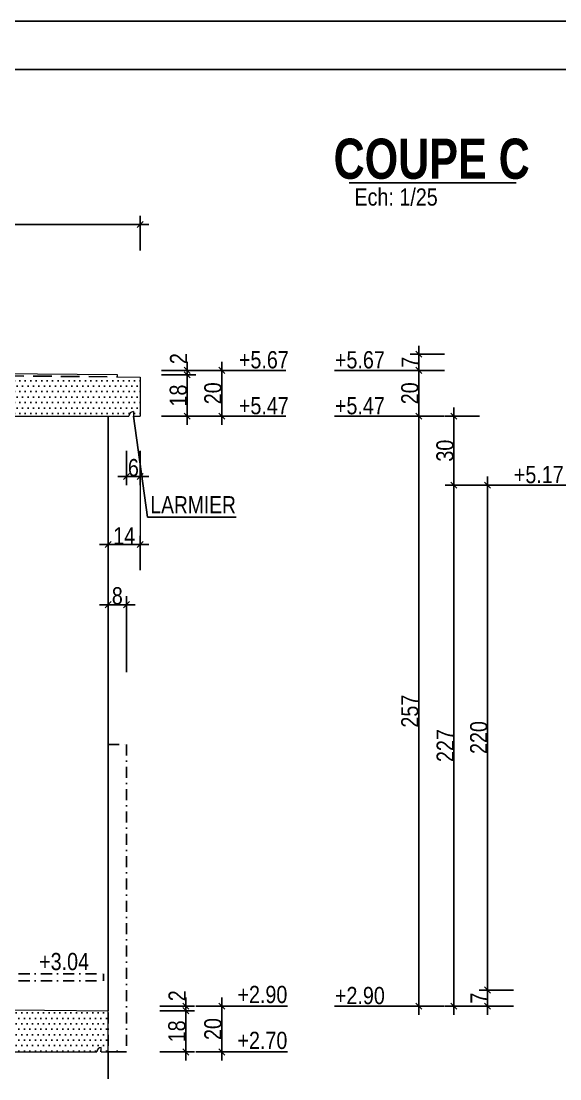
# Model space of a CAD drawing. Header units: centimetres. Extents: x -31 to 9059, y 2319 to 6519.
# Drawn here: x 5771 to 6241, y 5597 to 6519 of the extents above; entities that cross this region are included whole.
import ezdxf
from ezdxf.enums import TextEntityAlignment as Align

# ---------------------------------------------------------------- set-up
doc = ezdxf.new("R2010")
doc.units = ezdxf.units.CM
doc.header["$LTSCALE"] = 12.7
doc.header["$PDMODE"] = 1
doc.header["$PDSIZE"] = -2
doc.linetypes.add('CACHEX2', pattern=[19.05, 12.7, -6.35])
doc.linetypes.add('TIRETPTX2', pattern=[50.8, 25.4, -12.7, 0, -12.7])
for name, color, linetype in [('01_cote_gen', 4, 'Continuous'), ('01_linteaux', 2, 'Continuous'), ('01_murs_sup', 2, 'CACHEX2'), ('01_texte', 230, 'Continuous'), ('AA_COTES', 2, 'Continuous')]:
    doc.layers.add(name, color=color, linetype=linetype)
doc.layers.add('01_murs_coup', color=5, linetype='Continuous', lineweight=60)
doc.styles.add('ARIAL NA', font='ARIALN.TTF')
doc.styles.add('impact', font='impact.ttf')
doc.styles.add('MATTE_TXT', font='arial.ttf')
doc.styles.add('STYLE2', font='ARIALN.TTF')
doc.dimstyles.new('JB25', dxfattribs={"dimscale": 0.1, "dimtxt": 150, "dimasz": 15, "dimexe": 0.1, "dimexo": 0.1, "dimgap": 0.09, "dimtad": 1, "dimdec": 1, "dimlfac": 0.5, "dimdsep": 46, "dimtxsty": 'STYLE2', "dimblk1": 'BOND_G', "dimblk2": 'BOND_D', "dimsah": 1, "dimcen": 1.5, "dimdle": 0.01, "dimse1": 1, "dimse2": 1, "dimclrd": 4, "dimclre": 2, "dimclrt": 6, "dimazin": 2, "dimtfac": 2.333333, "dimtdec": 1, "dimtix": 1, "dimtmove": 2, "dimatfit": 3, "dimldrblk": 'BOND_G', "dimfxl": 1, "dimtolj": 1, "dimtzin": 0, "dimarcsym": 0})

# ---------------------------------------------------------------- blocks, each defined once
blk = doc.blocks.new('BOND_G')
at = {"layer": 'AA_COTES', "color": 0}
for p, q in [((0, -5), (0, 15)), ((5, 0), (-5, 0)), ((1.77, 1.77), (-1.77, -1.77))]:
    blk.add_line(p, q, dxfattribs=at)
blk = doc.blocks.new('BOND_D')
at = {"layer": 'AA_COTES', "color": 0}
for p, q in [((5, 0), (-5, 0)), ((-1.77, -1.77), (1.77, 1.77)), ((0, 5), (0, -15))]:
    blk.add_line(p, q, dxfattribs=at)
blk = doc.blocks.new('*D1431')
at = {"layer": '01_cote_gen', "color": 4, "lineweight": -2, "transparency": 16777216}
blk.add_line((6177.58, 5662.09), (6177.58, 5673.09), dxfattribs=at)
at = {"layer": 'Defpoints', "color": 0, "transparency": 16777216}
for p in [(6177.58, 5674.59), (6271.12, 5674.59), (6283.73, 5660.59)]:
    blk.add_point(p, dxfattribs=at)
at = {"layer": '01_cote_gen', "color": 4, "lineweight": -2, "transparency": 16777216, "xscale": 1.5, "yscale": 1.5, "zscale": 1.5}
for name, p, rotation in [('BOND_D', (6177.58, 5674.59), 90), ('BOND_G', (6177.58, 5660.59), 270)]:
    blk.add_blockref(name, p, dxfattribs=dict(at, rotation=rotation))
at = {"layer": '01_cote_gen', "color": 6, "transparency": 16777216, "insert": (6170.07, 5667.59), "char_height": 15, "attachment_point": 5, "rotation": 90, "style": 'STYLE2'}
blk.add_mtext('\\A1;7', dxfattribs=at)
blk = doc.blocks.new('*D1432')
at = {"layer": '01_cote_gen', "color": 4, "lineweight": -2, "transparency": 16777216}
blk.add_line((6177.58, 5676.09), (6177.58, 6113.09), dxfattribs=at)
at = {"layer": 'Defpoints', "color": 0, "transparency": 16777216}
for p in [(6177.58, 6114.59), (6344.03, 6114.59), (6283.1, 5674.59)]:
    blk.add_point(p, dxfattribs=at)
at = {"layer": '01_cote_gen', "color": 4, "lineweight": -2, "transparency": 16777216, "xscale": 1.5, "yscale": 1.5, "zscale": 1.5}
for name, p, rotation in [('BOND_D', (6177.58, 6114.59), 90), ('BOND_G', (6177.58, 5674.59), 270)]:
    blk.add_blockref(name, p, dxfattribs=dict(at, rotation=rotation))
at = {"layer": '01_cote_gen', "color": 6, "transparency": 16777216, "insert": (6169.92, 5894.59), "char_height": 15, "attachment_point": 5, "rotation": 90, "style": 'STYLE2'}
blk.add_mtext('\\A1;220', dxfattribs=at)
blk = doc.blocks.new('*D1424')
at = {"layer": '01_cote_gen', "color": 4, "lineweight": -2, "transparency": 16777216}
blk.add_line((6148.12, 5662.09), (6148.12, 6113.09), dxfattribs=at)
at = {"layer": 'Defpoints', "color": 0, "transparency": 16777216}
for p in [(6148.12, 6114.59), (6200.08, 6114.59), (6200.08, 5660.59)]:
    blk.add_point(p, dxfattribs=at)
at = {"layer": '01_cote_gen', "color": 4, "lineweight": -2, "transparency": 16777216, "xscale": 1.5, "yscale": 1.5, "zscale": 1.5}
for name, p, rotation in [('BOND_D', (6148.12, 6114.59), 90), ('BOND_G', (6148.12, 5660.59), 270)]:
    blk.add_blockref(name, p, dxfattribs=dict(at, rotation=rotation))
at = {"layer": '01_cote_gen', "color": 6, "transparency": 16777216, "insert": (6140.58, 5887.59), "char_height": 15, "attachment_point": 5, "rotation": 90, "style": 'STYLE2'}
blk.add_mtext('\\A1;227', dxfattribs=at)
blk = doc.blocks.new('*D1433')
at = {"layer": '01_cote_gen', "color": 4, "lineweight": -2, "transparency": 16777216}
blk.add_line((6148.12, 6116.09), (6148.12, 6173.09), dxfattribs=at)
at = {"layer": 'Defpoints', "color": 0, "transparency": 16777216}
for p in [(6148.12, 6174.59), (6285.1, 6174.59), (6200.08, 6114.59)]:
    blk.add_point(p, dxfattribs=at)
at = {"layer": '01_cote_gen', "color": 4, "lineweight": -2, "transparency": 16777216, "xscale": 1.5, "yscale": 1.5, "zscale": 1.5}
for name, p, rotation in [('BOND_D', (6148.12, 6174.59), 90), ('BOND_G', (6148.12, 6114.59), 270)]:
    blk.add_blockref(name, p, dxfattribs=dict(at, rotation=rotation))
at = {"layer": '01_cote_gen', "color": 6, "transparency": 16777216, "insert": (6140.46, 6144.59), "char_height": 15, "attachment_point": 5, "rotation": 90, "style": 'STYLE2'}
blk.add_mtext('\\A1;30', dxfattribs=at)
blk = doc.blocks.new('*D1425')
at = {"layer": '01_cote_gen', "color": 4, "lineweight": -2, "transparency": 16777216}
blk.add_line((6117.53, 6176.09), (6117.53, 6213.09), dxfattribs=at)
at = {"layer": 'Defpoints', "color": 0, "transparency": 16777216}
for p in [(6117.53, 6214.59), (6238.98, 6214.59), (6238.98, 6174.59)]:
    blk.add_point(p, dxfattribs=at)
at = {"layer": '01_cote_gen', "color": 4, "lineweight": -2, "transparency": 16777216, "xscale": 1.5, "yscale": 1.5, "zscale": 1.5}
for name, p, rotation in [('BOND_D', (6117.53, 6214.59), 90), ('BOND_G', (6117.53, 6174.59), 270)]:
    blk.add_blockref(name, p, dxfattribs=dict(at, rotation=rotation))
at = {"layer": '01_cote_gen', "color": 6, "transparency": 16777216, "insert": (6109.86, 6194.59), "char_height": 15, "attachment_point": 5, "rotation": 90, "style": 'STYLE2'}
blk.add_mtext('\\A1;20', dxfattribs=at)
blk = doc.blocks.new('*D1426')
at = {"layer": '01_cote_gen', "color": 4, "lineweight": -2, "transparency": 16777216}
blk.add_line((6117.53, 5662.09), (6117.53, 6173.09), dxfattribs=at)
at = {"layer": 'Defpoints', "color": 0, "transparency": 16777216}
for p in [(6117.53, 6174.59), (6170.62, 6174.59), (6200.08, 5660.59)]:
    blk.add_point(p, dxfattribs=at)
at = {"layer": '01_cote_gen', "color": 4, "lineweight": -2, "transparency": 16777216, "xscale": 1.5, "yscale": 1.5, "zscale": 1.5}
for name, p, rotation in [('BOND_D', (6117.53, 6174.59), 90), ('BOND_G', (6117.53, 5660.59), 270)]:
    blk.add_blockref(name, p, dxfattribs=dict(at, rotation=rotation))
at = {"layer": '01_cote_gen', "color": 6, "transparency": 16777216, "insert": (6109.86, 5917.59), "char_height": 15, "attachment_point": 5, "rotation": 90, "style": 'STYLE2'}
blk.add_mtext('\\A1;257', dxfattribs=at)
blk = doc.blocks.new('*D1434')
at = {"layer": '01_cote_gen', "color": 4, "lineweight": -2, "transparency": 16777216}
blk.add_line((6117.53, 6216.09), (6117.53, 6227.09), dxfattribs=at)
at = {"layer": 'Defpoints', "color": 0, "transparency": 16777216}
for p in [(6117.53, 6228.59), (6276.55, 6228.59), (6276.55, 6214.59)]:
    blk.add_point(p, dxfattribs=at)
at = {"layer": '01_cote_gen', "color": 4, "lineweight": -2, "transparency": 16777216, "xscale": 1.5, "yscale": 1.5, "zscale": 1.5}
for name, p, rotation in [('BOND_D', (6117.53, 6228.59), 90), ('BOND_G', (6117.53, 6214.59), 270)]:
    blk.add_blockref(name, p, dxfattribs=dict(at, rotation=rotation))
at = {"layer": '01_cote_gen', "color": 6, "transparency": 16777216, "insert": (6110.02, 6221.59), "char_height": 15, "attachment_point": 5, "rotation": 90, "style": 'STYLE2'}
blk.add_mtext('\\A1;7', dxfattribs=at)
blk = doc.blocks.new('*D1488')
at = {"layer": '01_cote_gen', "color": 4, "lineweight": -2, "ltscale": 0.1, "transparency": 16777216}
blk.add_line((5945.82, 5659.09), (5945.82, 5622.09), dxfattribs=at)
at = {"layer": 'Defpoints', "color": 0, "ltscale": 0.1, "transparency": 16777216}
for p in [(5443.31, 5660.59), (5482.51, 5620.59), (5945.82, 5620.59)]:
    blk.add_point(p, dxfattribs=at)
at = {"layer": '01_cote_gen', "color": 4, "lineweight": -2, "ltscale": 0.1, "transparency": 16777216, "xscale": 1.5, "yscale": 1.5, "zscale": 1.5}
for name, p, rotation in [('BOND_G', (5945.82, 5660.59), 90), ('BOND_D', (5945.82, 5620.59), 270)]:
    blk.add_blockref(name, p, dxfattribs=dict(at, rotation=rotation))
at = {"layer": '01_cote_gen', "color": 6, "ltscale": 0.1, "transparency": 16777216, "insert": (5938.15, 5640.59), "char_height": 15, "attachment_point": 5, "rotation": 90, "style": 'STYLE2'}
blk.add_mtext('\\A1;20', dxfattribs=at)
blk = doc.blocks.new('*D1489')
at = {"layer": '01_cote_gen', "color": 4, "lineweight": -2, "ltscale": 0.1, "transparency": 16777216}
blk.add_line((5914.41, 5655.09), (5914.41, 5622.09), dxfattribs=at)
at = {"layer": 'Defpoints', "color": 0, "ltscale": 0.1, "transparency": 16777216}
for p in [(5899.34, 5656.59), (5859.31, 5620.59), (5914.41, 5620.59)]:
    blk.add_point(p, dxfattribs=at)
at = {"layer": '01_cote_gen', "color": 4, "lineweight": -2, "ltscale": 0.1, "transparency": 16777216, "xscale": 1.5, "yscale": 1.5, "zscale": 1.5}
for name, p, rotation in [('BOND_G', (5914.41, 5656.59), 90), ('BOND_D', (5914.41, 5620.59), 270)]:
    blk.add_blockref(name, p, dxfattribs=dict(at, rotation=rotation))
at = {"layer": '01_cote_gen', "color": 6, "ltscale": 0.1, "transparency": 16777216, "insert": (5906.74, 5638.59), "char_height": 15, "attachment_point": 5, "rotation": 90, "style": 'STYLE2'}
blk.add_mtext('\\A1;18', dxfattribs=at)
blk = doc.blocks.new('*D1490')
at = {"layer": '01_cote_gen', "color": 4, "lineweight": -2, "ltscale": 0.1, "transparency": 16777216}
blk.add_line((5914.41, 5659.09), (5914.41, 5658.09), dxfattribs=at)
at = {"layer": 'Defpoints', "color": 0, "ltscale": 0.1, "transparency": 16777216}
for p in [(5922.64, 5660.59), (5914.41, 5656.59), (5921.91, 5656.59)]:
    blk.add_point(p, dxfattribs=at)
at = {"layer": '01_cote_gen', "color": 4, "lineweight": -2, "ltscale": 0.1, "transparency": 16777216, "xscale": 1.5, "yscale": 1.5, "zscale": 1.5}
for name, p, rotation in [('BOND_G', (5914.41, 5660.59), 90), ('BOND_D', (5914.41, 5656.59), 270)]:
    blk.add_blockref(name, p, dxfattribs=dict(at, rotation=rotation))
at = {"layer": '01_cote_gen', "color": 6, "ltscale": 0.1, "transparency": 16777216, "insert": (5906.87, 5669.59), "char_height": 15, "attachment_point": 5, "rotation": 90, "style": 'STYLE2'}
blk.add_mtext('\\A1;2', dxfattribs=at)
blk = doc.blocks.new('*D1486')
at = {"layer": '01_cote_gen', "color": 4, "lineweight": -2, "transparency": 16777216}
blk.add_line((5915.66, 6209.18), (5915.66, 6176.09), dxfattribs=at)
at = {"layer": 'Defpoints', "color": 0, "transparency": 16777216}
for p in [(5893.16, 6210.68), (5838.58, 6174.59), (5915.66, 6174.59)]:
    blk.add_point(p, dxfattribs=at)
at = {"layer": '01_cote_gen', "color": 4, "lineweight": -2, "transparency": 16777216, "xscale": 1.5, "yscale": 1.5, "zscale": 1.5}
for name, p, rotation in [('BOND_G', (5915.66, 6210.68), 90), ('BOND_D', (5915.66, 6174.59), 270)]:
    blk.add_blockref(name, p, dxfattribs=dict(at, rotation=rotation))
at = {"layer": '01_cote_gen', "color": 6, "lineweight": 0, "transparency": 16777216, "insert": (5907.99, 6192.63), "char_height": 15, "attachment_point": 5, "rotation": 90, "style": 'STYLE2'}
blk.add_mtext('\\A1;18', dxfattribs=at)
blk = doc.blocks.new('*D1487')
at = {"layer": '01_cote_gen', "color": 4, "lineweight": -2, "transparency": 16777216}
blk.add_line((5945.82, 6213.09), (5945.82, 6176.09), dxfattribs=at)
at = {"layer": 'Defpoints', "color": 0, "transparency": 16777216}
for p in [(5923.16, 6214.59), (5923.16, 6174.59), (5945.82, 6174.59)]:
    blk.add_point(p, dxfattribs=at)
at = {"layer": '01_cote_gen', "color": 4, "lineweight": -2, "transparency": 16777216, "xscale": 1.5, "yscale": 1.5, "zscale": 1.5}
for name, p, rotation in [('BOND_G', (5945.82, 6214.59), 90), ('BOND_D', (5945.82, 6174.59), 270)]:
    blk.add_blockref(name, p, dxfattribs=dict(at, rotation=rotation))
at = {"layer": '01_cote_gen', "color": 6, "lineweight": 0, "transparency": 16777216, "insert": (5938.15, 6194.59), "char_height": 15, "attachment_point": 5, "rotation": 90, "style": 'STYLE2'}
blk.add_mtext('\\A1;20', dxfattribs=at)
blk = doc.blocks.new('*D1501')
at = {"layer": '01_cote_gen', "color": 4, "lineweight": -2, "ltscale": 0.1, "transparency": 16777216}
blk.add_line((5848.24, 6010.38), (5861.24, 6010.38), dxfattribs=at)
at = {"layer": 'Defpoints', "color": 0, "ltscale": 0.1, "transparency": 16777216}
for p in [(5862.74, 6010.38), (5862.74, 5951.67), (5846.74, 5656.59)]:
    blk.add_point(p, dxfattribs=at)
at = {"layer": '01_cote_gen', "color": 4, "lineweight": -2, "ltscale": 0.1, "transparency": 16777216, "xscale": 1.5, "yscale": 1.5, "zscale": 1.5, "rotation": 180}
blk.add_blockref('BOND_G', (5846.74, 6010.38), dxfattribs=at)
at = {"layer": '01_cote_gen', "color": 4, "lineweight": -2, "ltscale": 0.1, "transparency": 16777216, "xscale": 1.5, "yscale": 1.5, "zscale": 1.5}
blk.add_blockref('BOND_D', (5862.74, 6010.38), dxfattribs=at)
at = {"layer": '01_cote_gen', "color": 6, "ltscale": 0.1, "transparency": 16777216, "insert": (5854.74, 6018.05), "char_height": 15, "attachment_point": 5, "style": 'STYLE2'}
blk.add_mtext('\\A1;8', dxfattribs=at)
blk = doc.blocks.new('*D1494')
at = {"layer": '01_cote_gen', "color": 4, "lineweight": -2, "ltscale": 0.1, "transparency": 16777216}
blk.add_line((5873.24, 6122.05), (5864.24, 6122.05), dxfattribs=at)
at = {"layer": 'Defpoints', "color": 0, "ltscale": 0.1, "transparency": 16777216}
for p in [(5874.74, 6266.1), (5862.74, 6122.05), (5862.74, 6120.76)]:
    blk.add_point(p, dxfattribs=at)
at = {"layer": '01_cote_gen', "color": 4, "lineweight": -2, "ltscale": 0.1, "transparency": 16777216, "xscale": 1.5, "yscale": 1.5, "zscale": 1.5, "rotation": 180}
blk.add_blockref('BOND_D', (5862.74, 6122.05), dxfattribs=at)
at = {"layer": '01_cote_gen', "color": 4, "lineweight": -2, "ltscale": 0.1, "transparency": 16777216, "xscale": 1.5, "yscale": 1.5, "zscale": 1.5}
blk.add_blockref('BOND_G', (5874.74, 6122.05), dxfattribs=at)
at = {"layer": '01_cote_gen', "color": 6, "ltscale": 0.1, "transparency": 16777216, "insert": (5868.74, 6129.72), "char_height": 15, "attachment_point": 5, "style": 'STYLE2'}
blk.add_mtext('\\A1;6', dxfattribs=at)
blk = doc.blocks.new('*D1495')
at = {"layer": '01_cote_gen', "color": 4, "lineweight": -2, "ltscale": 0.1, "transparency": 16777216}
blk.add_line((5848.24, 6062.86), (5873.24, 6062.86), dxfattribs=at)
at = {"layer": 'Defpoints', "color": 0, "ltscale": 0.1, "transparency": 16777216}
for p in [(5874.74, 6100.63), (5874.74, 6062.86), (5846.74, 6017.88)]:
    blk.add_point(p, dxfattribs=at)
at = {"layer": '01_cote_gen', "color": 4, "lineweight": -2, "ltscale": 0.1, "transparency": 16777216, "xscale": 1.5, "yscale": 1.5, "zscale": 1.5, "rotation": 180}
blk.add_blockref('BOND_G', (5846.74, 6062.86), dxfattribs=at)
at = {"layer": '01_cote_gen', "color": 4, "lineweight": -2, "ltscale": 0.1, "transparency": 16777216, "xscale": 1.5, "yscale": 1.5, "zscale": 1.5}
blk.add_blockref('BOND_D', (5874.74, 6062.86), dxfattribs=at)
at = {"layer": '01_cote_gen', "color": 6, "ltscale": 0.1, "transparency": 16777216, "insert": (5860.74, 6070.4), "char_height": 15, "attachment_point": 5, "style": 'STYLE2'}
blk.add_mtext('\\A1;14', dxfattribs=at)
blk = doc.blocks.new('*D1496')
at = {"layer": '01_cote_gen', "color": 4, "lineweight": -2, "ltscale": 0.1, "transparency": 16777216}
blk.add_line((5915.66, 6213.09), (5915.66, 6212.18), dxfattribs=at)
at = {"layer": 'Defpoints', "color": 0, "ltscale": 0.1, "transparency": 16777216}
for p in [(5923.32, 6214.59), (5915.66, 6210.68), (5923.16, 6210.68)]:
    blk.add_point(p, dxfattribs=at)
at = {"layer": '01_cote_gen', "color": 4, "lineweight": -2, "ltscale": 0.1, "transparency": 16777216, "xscale": 1.5, "yscale": 1.5, "zscale": 1.5}
for name, p, rotation in [('BOND_G', (5915.66, 6214.59), 90), ('BOND_D', (5915.66, 6210.68), 270)]:
    blk.add_blockref(name, p, dxfattribs=dict(at, rotation=rotation))
at = {"layer": '01_cote_gen', "color": 6, "ltscale": 0.1, "transparency": 16777216, "insert": (5908.12, 6224.78), "char_height": 15, "attachment_point": 5, "rotation": 90, "style": 'STYLE2'}
blk.add_mtext('\\A1;2', dxfattribs=at)
blk = doc.blocks.new('*D1550')
at = {"layer": '01_cote_gen', "color": 4, "lineweight": -2, "ltscale": 0.1, "transparency": 16777216}
blk.add_line((5448.24, 6341.64), (5873.24, 6341.64), dxfattribs=at)
at = {"layer": 'Defpoints', "color": 0, "ltscale": 0.1, "transparency": 16777216}
for p in [(5874.74, 6341.64), (5446.74, 6319.14), (5874.74, 5947.5)]:
    blk.add_point(p, dxfattribs=at)
at = {"layer": '01_cote_gen', "color": 4, "lineweight": -2, "ltscale": 0.1, "transparency": 16777216, "xscale": 1.5, "yscale": 1.5, "zscale": 1.5, "rotation": 180}
blk.add_blockref('BOND_G', (5446.74, 6341.64), dxfattribs=at)
at = {"layer": '01_cote_gen', "color": 4, "lineweight": -2, "ltscale": 0.1, "transparency": 16777216, "xscale": 1.5, "yscale": 1.5, "zscale": 1.5}
blk.add_blockref('BOND_D', (5874.74, 6341.64), dxfattribs=at)
at = {"layer": '01_cote_gen', "color": 6, "ltscale": 0.1, "transparency": 16777216, "insert": (5660.74, 6349.18), "char_height": 15, "attachment_point": 5, "style": 'STYLE2'}
blk.add_mtext('\\A1;214', dxfattribs=at)

msp = doc.modelspace()

# ---------------------------------------------------------------- hatches: boundary and pattern name
at = {"layer": '01_linteaux'}
h = msp.add_hatch(dxfattribs=at)
h.set_pattern_fill('DOTS', color=256, scale=3)
h.paths.add_polyline_path([(5773.32, 6209.61), (5442.74, 6212.59), (5442.74, 6174.59), (5772.4, 6174.59, -0.05085), (5770.82, 6190.15, -0.063899)])
h.paths.add_polyline_path([(5874.74, 6208.59), (5854.74, 6208.88), (5773.32, 6209.61, 0.063899), (5770.82, 6190.15, 0.05085), (5772.4, 6174.59), (5864.74, 6174.59, -0.414214), (5868.74, 6178.59), (5868.74, 6174.59), (5874.74, 6174.59)])
h = msp.add_hatch(dxfattribs=at)
h.set_pattern_fill('DOTS', color=256, scale=3)
h.set_pattern_definition([(0, (-29242.5083, 19313.527), (2.38125, 4.7625), [0, -4.7625])])
edge = h.paths.add_edge_path()
edge.add_line((5846.74, 5656.59), (5458.74, 5660.48))
edge.add_line((5458.74, 5660.48), (5458.74, 5620.59))
edge.add_line((5458.74, 5620.59), (5852.81, 5620.59))
edge.add_arc((5856.81, 5620.59), 4, 90.92426, 180, ccw=False)
edge.add_line((5856.74, 5624.59), (5856.74, 5620.59))
edge.add_line((5856.74, 5620.59), (5846.74, 5620.59))
edge.add_line((5846.74, 5620.59), (5846.74, 5656.59))

# ---------------------------------------------------------------- linework, layer by layer
at = {"layer": '01_cote_gen'}
msp.add_line((9059.29, 6518.88), (-30.71, 6518.88), dxfattribs=at)
at = {"layer": '01_cote_gen', "lineweight": 0}
for p, q in [((5874.74, 6114.55), (5874.74, 6070.36)), ((5846.74, 6040.36), (5846.74, 6017.88))]:
    msp.add_line(p, q, dxfattribs=at)
at = {"layer": '01_cote_gen', "ltscale": 0.1}
msp.add_line((5862.74, 5951.67), (5862.74, 6017.88), dxfattribs=at)
at = {"layer": '01_linteaux'}
for p, q in [((5846.74, 5656.59), (5846.74, 6174.59)), ((5846.74, 5620.59), (5862.74, 5620.59)), ((5846.74, 5620.59), (5846.74, 5597.19))]:
    msp.add_line(p, q, dxfattribs=at)
at = {"layer": '01_linteaux', "linetype": 'TIRETPTX2', "ltscale": 0.03}
for p, q in [((5846.74, 5888.59), (5862.74, 5888.59)), ((5846.74, 5888.59), (5846.74, 5620.59)), ((5862.74, 5888.59), (5862.74, 5620.59)), ((5418.49, 5688.59), (5842.74, 5688.59)), ((5418.49, 5682.59), (5842.74, 5682.59))]:
    msp.add_line(p, q, dxfattribs=at)
at = {"layer": '01_linteaux', "linetype": 'TIRETPTX2', "ltscale": 0.02}
msp.add_line((5842.74, 5682.59), (5842.74, 5688.59), dxfattribs=at)
at = {"layer": '01_murs_coup', "linetype": 'Continuous', "lineweight": 0}
for p, q in [((5442.74, 6214.59), (5854.74, 6210.88)), ((5854.74, 6210.88), (5854.74, 6208.88)), ((5854.74, 6208.88), (5874.74, 6208.59)), ((5874.74, 6208.59), (5874.74, 6174.59)), ((5868.74, 6178.59), (5868.74, 6174.59)), ((5442.74, 6174.59), (5864.74, 6174.59)), ((5868.74, 6174.59), (5874.74, 6174.59))]:
    msp.add_line(p, q, dxfattribs=at)
at = {"layer": '01_murs_coup', "linetype": 'Continuous', "lineweight": 5}
for p, q in [((5846.74, 5620.59), (5846.74, 5656.59)), ((5840.74, 5620.59), (5840.74, 5624.59)), ((5458.74, 5620.59), (5836.81, 5620.59)), ((5840.74, 5620.59), (5846.74, 5620.59))]:
    msp.add_line(p, q, dxfattribs=at)
msp.add_lwpolyline([(5458.74, 5660.48), (5846.74, 5656.59)], dxfattribs=at)
at = {"layer": '01_murs_coup', "linetype": 'Continuous', "lineweight": 0}
msp.add_arc((5868.74, 6174.59), 4, 90, 180, dxfattribs=at)
at = {"layer": '01_murs_coup', "linetype": 'Continuous', "lineweight": 5}
msp.add_arc((5840.81, 5620.59), 4, 90.92426, 180, dxfattribs=at)
at = {"layer": '01_murs_sup', "ltscale": 0.1}
msp.add_line((5442.74, 6212.59), (5854.74, 6208.88), dxfattribs=at)
at = {"layer": '01_texte'}
for p, q in [((19.29, 6476.69), (9009.29, 6476.69)), ((6057, 6377.91), (6202.6, 6377.91)), ((6001.59, 6214.59), (5953.32, 6214.59)), ((6110.03, 6214.59), (6044.1, 6214.59)), ((5868.74, 6174.59), (5881.19, 6086.62)), ((6001.59, 6174.59), (5953.32, 6174.59)), ((6110.03, 6174.59), (6044.1, 6174.59)), ((6253.39, 6114.59), (6200.08, 6114.59)), ((5958.45, 6086.62), (5881.19, 6086.62)), ((6003.04, 5660.59), (5953.32, 5660.59)), ((6110.03, 5660.59), (6044.1, 5660.59)), ((6003.04, 5620.59), (5953.32, 5620.59))]:
    msp.add_line(p, q, dxfattribs=at)

# ---------------------------------------------------------------- texts
at = {"layer": '01_texte', "style": 'impact'}
msp.add_text('COUPE C', height=35, dxfattribs=at).set_placement((6128.82, 6399.01), align=Align.MIDDLE)
at = {"layer": '01_texte'}
for s, style, p in [('Ech: 1/25', 'STYLE2', (6061.48, 6358.13)), ('+5.67', 'ARIAL NA', (5960.75, 6216.32)), ('+5.67', 'ARIAL NA', (6044.48, 6216.28)), ('+5.47', 'ARIAL NA', (5960.75, 6176.32)), ('+5.47', 'ARIAL NA', (6044.48, 6176.28)), ('+5.17', 'ARIAL NA', (6200.47, 6116.28)), ('+3.04', 'ARIAL NA', (5786.58, 5691.93)), ('+2.90', 'ARIAL NA', (5959.5, 5663.21)), ('+2.90', 'ARIAL NA', (6044.48, 5662.28)), ('+2.70', 'ARIAL NA', (5959.5, 5623.21))]:
    msp.add_text(s, height=15, dxfattribs=dict(at, style=style)).set_placement(p)
at = {"layer": '01_texte', "style": 'MATTE_TXT', "width": 0.8}
msp.add_text('LARMIER', height=15, dxfattribs=at).set_placement((5920.86, 6085.46), align=Align.BOTTOM_CENTER)

# ---------------------------------------------------------------- dimensions: what is measured, and where the dimension line sits
at = {"layer": '01_cote_gen', "ltscale": 0.1}
for base, p1, p2, picture, middle in [((5874.74, 6341.64), (5446.74, 6319.14), (5874.74, 5947.5), '*D1550', (5660.74, 6349.18)), ((5862.74, 6122.05), (5874.74, 6266.1), (5862.74, 6120.76), '*D1494', (5868.74, 6129.72)), ((5874.74, 6062.86), (5846.74, 6017.88), (5874.74, 6100.63), '*D1495', (5860.74, 6070.4)), ((5862.74, 6010.38), (5846.74, 5656.59), (5862.74, 5951.67), '*D1501', (5854.74, 6018.05))]:
    dim = msp.add_linear_dim(base=base, p1=p1, p2=p2, dimstyle='JB25', dxfattribs=at)
    dim.commit()
    dim.dimension.update_dxf_attribs({"geometry": picture, "text_midpoint": middle})
at = {"layer": '01_cote_gen'}
for base, p1, p2, picture, middle in [((6117.53, 6228.59), (6276.55, 6214.59), (6276.55, 6228.59), '*D1434', (6110.02, 6221.59)), ((6117.53, 6214.59), (6238.98, 6174.59), (6238.98, 6214.59), '*D1425', (6109.86, 6194.59)), ((6117.53, 6174.59), (6200.08, 5660.59), (6170.62, 6174.59), '*D1426', (6109.86, 5917.59)), ((6148.12, 6174.59), (6200.08, 6114.59), (6285.1, 6174.59), '*D1433', (6140.46, 6144.59)), ((6148.12, 6114.59), (6200.08, 5660.59), (6200.08, 6114.59), '*D1424', (6140.58, 5887.59)), ((6177.58, 6114.59), (6283.1, 5674.59), (6344.03, 6114.59), '*D1432', (6169.92, 5894.59)), ((6177.58, 5674.59), (6283.73, 5660.59), (6271.12, 5674.59), '*D1431', (6170.07, 5667.59))]:
    dim = msp.add_linear_dim(base=base, p1=p1, p2=p2, angle=90, dimstyle='JB25', dxfattribs=at)
    dim.commit()
    dim.dimension.update_dxf_attribs({"geometry": picture, "text_midpoint": middle})
at = {"layer": '01_cote_gen', "ltscale": 0.1}
for base, p1, p2, picture, middle in [((5915.66, 6210.68), (5923.32, 6214.59), (5923.16, 6210.68), '*D1496', (5908.12, 6224.78)), ((5914.41, 5656.59), (5922.64, 5660.59), (5921.91, 5656.59), '*D1490', (5906.87, 5669.59))]:
    dim = msp.add_linear_dim(base=base, p1=p1, p2=p2, angle=90, dimstyle='JB25', dxfattribs=at)
    dim.commit()
    dim.dimension.update_dxf_attribs({"geometry": picture, "text_midpoint": middle, "dimtype": 160})
at = {"layer": '01_cote_gen', "lineweight": 0}
for base, p1, p2, picture, middle in [((5945.82, 6174.59), (5923.16, 6214.59), (5923.16, 6174.59), '*D1487', (5938.15, 6194.59)), ((5915.66, 6174.59), (5893.16, 6210.68), (5838.58, 6174.59), '*D1486', (5907.99, 6192.63))]:
    dim = msp.add_linear_dim(base=base, p1=p1, p2=p2, angle=90, dimstyle='JB25', dxfattribs=at)
    dim.commit()
    dim.dimension.update_dxf_attribs({"geometry": picture, "text_midpoint": middle})
at = {"layer": '01_cote_gen', "ltscale": 0.1}
for base, p1, p2, picture, middle in [((5945.82, 5620.59), (5443.31, 5660.59), (5482.51, 5620.59), '*D1488', (5938.15, 5640.59)), ((5914.41, 5620.59), (5899.34, 5656.59), (5859.31, 5620.59), '*D1489', (5906.74, 5638.59))]:
    dim = msp.add_linear_dim(base=base, p1=p1, p2=p2, angle=90, dimstyle='JB25', dxfattribs=at)
    dim.commit()
    dim.dimension.update_dxf_attribs({"geometry": picture, "text_midpoint": middle})

doc.saveas('drawing.dxf')
